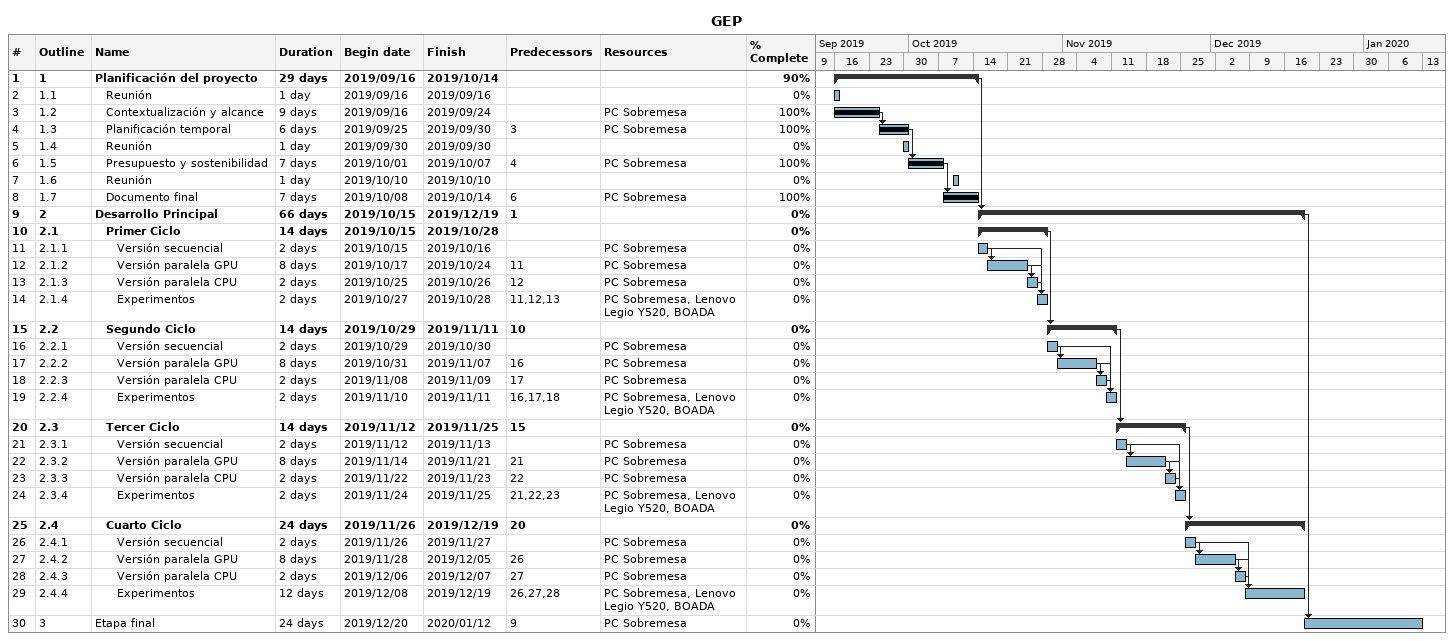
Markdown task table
GEP

| ID | WBS | Task | Duration | Start | Finish | Predecessors | Resources | % complete |
|---|---|---|---|---|---|---|---|---|
| 1 | 1 | **Planificación del proyecto** | 29d | 2019-09-16 | 2019-10-14 |  |  | 90 |
| 2 | 1.1 | Reunión | 1d | 2019-09-16 | 2019-09-16 |  |  | 0 |
| 3 | 1.2 | Contextualización y alcance | 9d | 2019-09-16 | 2019-09-24 |  | PC Sobremesa | 100 |
| 4 | 1.3 | Planificación temporal | 6d | 2019-09-25 | 2019-09-30 | 3 | PC Sobremesa | 100 |
| 5 | 1.4 | Reunión | 1d | 2019-09-30 | 2019-09-30 |  |  | 0 |
| 6 | 1.5 | Presupuesto y sostenibilidad | 7d | 2019-10-01 | 2019-10-07 | 4 | PC Sobremesa | 100 |
| 7 | 1.6 | Reunión | 1d | 2019-10-10 | 2019-10-10 |  |  | 0 |
| 8 | 1.7 | Documento final | 7d | 2019-10-08 | 2019-10-14 | 6 | PC Sobremesa | 100 |
| 9 | 2 | **Desarrollo Principal** | 66d | 2019-10-15 | 2019-12-19 | 1 |  | 0 |
| 10 | 2.1 | **Primer Ciclo** | 14d | 2019-10-15 | 2019-10-28 |  |  | 0 |
| 11 | 2.1.1 | Versión secuencial | 2d | 2019-10-15 | 2019-10-16 |  | PC Sobremesa | 0 |
| 12 | 2.1.2 | Versión paralela GPU | 8d | 2019-10-17 | 2019-10-24 | 11 | PC Sobremesa | 0 |
| 13 | 2.1.3 | Versión paralela CPU | 2d | 2019-10-25 | 2019-10-26 | 12 | PC Sobremesa | 0 |
| 14 | 2.1.4 | Experimentos | 2d | 2019-10-27 | 2019-10-28 | 11, 12, 13 | PC Sobremesa, Lenovo Legio Y520, BOADA | 0 |
| 15 | 2.2 | **Segundo Ciclo** | 14d | 2019-10-29 | 2019-11-11 | 10 |  | 0 |
| 16 | 2.2.1 | Versión secuencial | 2d | 2019-10-29 | 2019-10-30 |  | PC Sobremesa | 0 |
| 17 | 2.2.2 | Versión paralela GPU | 8d | 2019-10-31 | 2019-11-07 | 16 | PC Sobremesa | 0 |
| 18 | 2.2.3 | Versión paralela CPU | 2d | 2019-11-08 | 2019-11-09 | 17 | PC Sobremesa | 0 |
| 19 | 2.2.4 | Experimentos | 2d | 2019-11-10 | 2019-11-11 | 16, 17, 18 | PC Sobremesa, Lenovo Legio Y520, BOADA | 0 |
| 20 | 2.3 | **Tercer Ciclo** | 14d | 2019-11-12 | 2019-11-25 | 15 |  | 0 |
| 21 | 2.3.1 | Versión secuencial | 2d | 2019-11-12 | 2019-11-13 |  | PC Sobremesa | 0 |
| 22 | 2.3.2 | Versión paralela GPU | 8d | 2019-11-14 | 2019-11-21 | 21 | PC Sobremesa | 0 |
| 23 | 2.3.3 | Versión paralela CPU | 2d | 2019-11-22 | 2019-11-23 | 22 | PC Sobremesa | 0 |
| 24 | 2.3.4 | Experimentos | 2d | 2019-11-24 | 2019-11-25 | 21, 22, 23 | PC Sobremesa, Lenovo Legio Y520, BOADA | 0 |
| 25 | 2.4 | **Cuarto Ciclo** | 24d | 2019-11-26 | 2019-12-19 | 20 |  | 0 |
| 26 | 2.4.1 | Versión secuencial | 2d | 2019-11-26 | 2019-11-27 |  | PC Sobremesa | 0 |
| 27 | 2.4.2 | Versión paralela GPU | 8d | 2019-11-28 | 2019-12-05 | 26 | PC Sobremesa | 0 |
| 28 | 2.4.3 | Versión paralela CPU | 2d | 2019-12-06 | 2019-12-07 | 27 | PC Sobremesa | 0 |
| 29 | 2.4.4 | Experimentos | 12d | 2019-12-08 | 2019-12-19 | 26, 27, 28 | PC Sobremesa, Lenovo Legio Y520, BOADA | 0 |
| 30 | 3 | Etapa final | 24d | 2019-12-20 | 2020-01-12 | 9 | PC Sobremesa | 0 |
